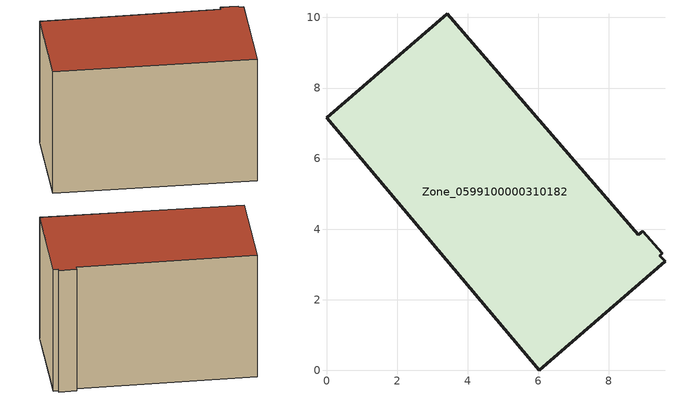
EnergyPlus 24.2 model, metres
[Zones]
Zone_0599100000310182
 floor ground (C_G): 0,7.16 3.42,10.11 8.83,3.84 8.96,3.94 9.52,3.32 9.44,3.25 9.59,3.09 6.02,0 z0
 wall outside (C_F): 3.42,10.11 0,7.16 6.02,0 9.59,3.09 9.44,3.25 9.52,3.32 8.96,3.94 8.83,3.84 3.42,10.11 z0:6.4
 roof outside (C_R): 9.44,3.25 9.52,3.32 8.96,3.94 8.83,3.84 3.42,10.11 0,7.16 6.02,0 9.59,3.09 z6.4
[BUILDING]
Pand.0599100000310182: North Axis=0; Terrain=City; Loads Convergence Tolerance Value=0.04; Temperature Convergence Tolerance Value=0.4; Solar Distribution=FullExterior; Maximum Number of Warmup Days=25; Minimum Number of Warmup Days=1
[Site:Location]
Rotterdam.The.Hague.AP_ZH_NLD Design_Conditions: Latitude=51.96; Longitude=4.45; Time Zone=1; Elevation=-4.5
[SITE:GROUNDTEMPERATURE:BUILDINGSURFACE]
18, 18, 18, 18, 18, 18, 18, 18, 18, 18, 18, 18
[MATERIAL] Thermal Absorptance=0.9; Solar Absorptance=0.7; Visible Absorptance=0.7
Name | Roughness | Thickness | Conductivity | Density | Specific Heat
G.TI.1946 | MediumSmooth | 0.15 | 1 | 540 | 1210
F.TI.1946 | Rough | 0.3 | 0.857143 | 1920 | 840
R.TI.1946 | MediumRough | 0.2 | 0.1 | 1500 | 1000
[CONSTRUCTION]
C_G: G.TI.1946
C_F: F.TI.1946
C_R: R.TI.1946
[ZONE]
Zone_0599100000310182: Type=1; Multiplier=1; Ceiling Height=Autocalculate; Volume=Autocalculate; Floor Area=autocalculate; Part of Total Floor Area=Yes
[ZONEINFILTRATION:DESIGNFLOWRATE]
Infil_Zone_0599100000310182: Zone or ZoneList or Space or SpaceList=Zone_0599100000310182; Schedule=AlwaysOn; Design Flow Rate Calculation Method=Flow/Area; Flow Rate per Floor Area=0.003; Constant Term Coefficient=1; Temperature Term Coefficient=0; Velocity Term Coefficient=0; Velocity Squared Term Coefficient=0
[HVACTEMPLATE:ZONE:IDEALLOADSAIRSYSTEM]
Zone_0599100000310182: Maximum Heating Supply Air Temperature=50; Minimum Cooling Supply Air Temperature=13; Maximum Heating Supply Air Humidity Ratio=0.0156; Minimum Cooling Supply Air Humidity Ratio=0.0077; Heating Limit=NoLimit; Cooling Limit=NoLimit; Dehumidification Control Type=ConstantSensibleHeatRatio; Cooling Sensible Heat Ratio=0.7; Dehumidification Setpoint=60; Humidification Control Type=None; Humidification Setpoint=30; Outdoor Air Method=None; Outdoor Air Flow Rate per Person=0.00944; Outdoor Air Flow Rate per Zone Floor Area=0; Outdoor Air Flow Rate per Zone=0; Demand Controlled Ventilation Type=None; Outdoor Air Economizer Type=NoEconomizer; Heat Recovery Type=None; Sensible Heat Recovery Effectiveness=0.7; Latent Heat Recovery Effectiveness=0.65
[ZONECONTROL:THERMOSTAT]
ThermostatControl_Zone_0599100000310182: Zone or ZoneList=Zone_0599100000310182; Control Type Schedule=DualSetpointControlType; Control 1=Thermostat_Zone_0599100000310182; Temperature Difference Between Cutout And Setpoint=0
[THERMOSTATSETPOINT:DUALSETPOINT]
Thermostat_Zone_0599100000310182: Heating Setpoint Temperature Schedule=HeatingSetpoint_Zone_0599100000310182; Cooling Setpoint Temperature Schedule=CoolingSetpoint_Zone_0599100000310182
[SCHEDULE:COMPACT]
HeatingSetpoint_Zone_0599100000310182: Through: 12/31, For: AllDays, Until: 24:00, 21
CoolingSetpoint_Zone_0599100000310182: Through: 12/31, For: AllDays, Until: 24:00, 24
DualSetpointControlType: Through: 12/31, For: AllDays, Until: 24:00, 4
AlwaysOn: Through: 12/31, For: AllDays, Until: 24:00, 1
